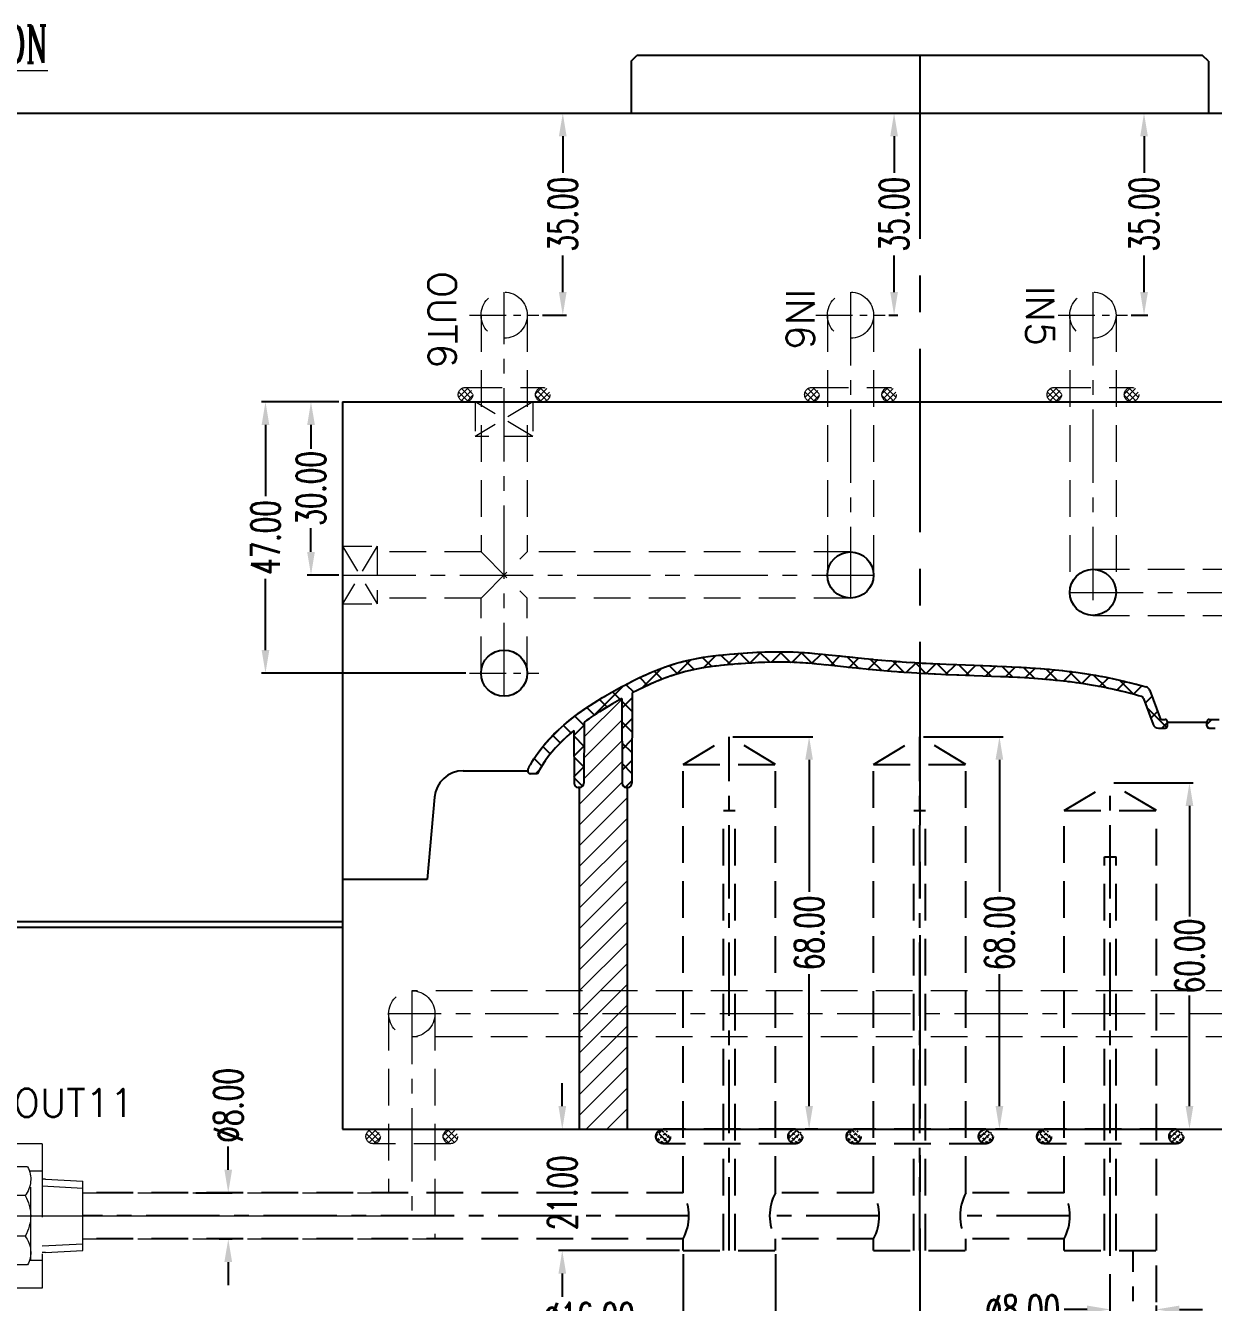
# Model space of a CAD drawing. Header units: inches. Extents: x 157915 to 159347, y -49911 to -48898.
# Drawn here: x 158091.5 to 158297.3, y -49664.1 to -49442.9 of the extents above; entities that cross this region are included whole.
import ezdxf
from ezdxf.enums import TextEntityAlignment as Align

# ---------------------------------------------------------------- set-up
doc = ezdxf.new("R2010")
doc.units = ezdxf.units.IN
doc.header["$LTSCALE"] = 2
doc.header["$MEASUREMENT"] = 0
doc.header["$PDMODE"] = 3
doc.header["$PDSIZE"] = 0.3125
for name, pattern in [('ACAD_ISO08W100', [36, 24, -3, 6, -3]), ('CENTER', [50.8, 31.75, -6.35, 6.35, -6.35]), ('DASHED2', [0.375, 0.25, -0.125]), ('HIDDEN', [9.525, 6.35, -3.175])]:
    doc.linetypes.add(name, pattern=pattern)
doc.layers.get('0').update_dxf_attribs({"linetype": 'CONTINUOUS'})
doc.layers.get('Defpoints').update_dxf_attribs({"linetype": 'CONTINUOUS'})
for name, color, linetype in [('5', 5, 'CONTINUOUS'), ('CAV-COR', 1, 'CONTINUOUS'), ('CL', 1, 'ACAD_ISO08W100'), ('COOL', 171, 'CONTINUOUS'), ('wr1', 97, 'DASHED2'), ('WT', 4, 'CONTINUOUS')]:
    doc.layers.add(name, color=color, linetype=linetype)
for name, color, linetype, lineweight in [('dim', 3, 'CONTINUOUS', 15), ('WR', 122, 'HIDDEN', 18), ('截面', 191, 'CONTINUOUS', 15)]:
    doc.layers.add(name, color=color, linetype=linetype, lineweight=lineweight)
doc.styles.add('ROMANC', font='romanc', dxfattribs={"width": 0.6, "height": 1})
doc.styles.get("Standard").update_dxf_attribs({"font": 'txt.shx', "width": 0.67})
doc.dimstyles.new('2.00', dxfattribs={"dimtxt": 5, "dimasz": 4, "dimexe": 0.666, "dimexo": 0.626, "dimgap": 1, "dimtad": 0, "dimzin": 0, "dimdsep": 46, "dimtxsty": 'Standard', "dimcen": 0.09, "dimclrd": 3, "dimclre": 3, "dimclrt": 7, "dimazin": 0, "dimtfac": 1, "dimtofl": 0, "dimtmove": 0, "dimatfit": 0, "dimfxl": 0, "dimtolj": 1, "dimtzin": 0, "dimarcsym": 0})

# ---------------------------------------------------------------- blocks, each defined once
blk = doc.blocks.new('*X36757')
at = {"color": 0}
for p, q in [((-7.86, -0.44), (-6.25, 1.17)), ((-6.25, -1.17), (-7.86, 0.44)), ((-5.66, -0.71), (-7.4, 1.03)), ((-7.4, -1.03), (-5.66, 0.71)), ((-5.45, 0.15), (-6.54, 1.24)), ((5.45, 0.15), (6.54, 1.24)), ((5.66, -0.71), (7.4, 1.03)), ((7.4, -1.03), (5.66, 0.71)), ((7.86, -0.44), (6.25, 1.17)), ((6.25, -1.17), (7.86, 0.44)), ((-6.54, -1.24), (-5.45, -0.15)), ((6.54, -1.24), (5.45, -0.15))]:
    blk.add_line(p, q, dxfattribs=at)
blk = doc.blocks.new('*D37174')
at = {"layer": 'Defpoints', "color": 0}
for p in [(158282.79, -49458.07), (158285.3, -49458.07), (158282.44, -49493.07)]:
    blk.add_point(p, dxfattribs=at)
at = {"layer": 'dim', "color": 3, "linetype": 'ByBlock', "lineweight": -2}
for p, q in [((158283.41, -49458.07), (158285.97, -49458.07)), ((158285.3, -49462.07), (158285.3, -49468.43)), ((158285.3, -49489.07), (158285.3, -49482.71)), ((158283.07, -49493.07), (158285.97, -49493.07))]:
    blk.add_line(p, q, dxfattribs=at)
at = {"layer": 'dim', "color": 3, "linetype": 'ByBlock'}
for points in [[(158285.97, -49462.07), (158284.64, -49462.07), (158285.3, -49458.07)], [(158284.64, -49489.07), (158285.97, -49489.07), (158285.3, -49493.07)]]:
    blk.add_solid(points, dxfattribs=at)
at = {"layer": 'dim', "color": 7, "linetype": 'ByBlock', "insert": (158285.3, -49475.57), "char_height": 5, "attachment_point": 5, "rotation": 90}
blk.add_mtext('\\A1;35.00', dxfattribs=at)
blk = doc.blocks.new('*D37175')
at = {"layer": 'Defpoints', "color": 0}
for p in [(158240.83, -49458.07), (158242, -49458.07), (158240.44, -49493.07)]:
    blk.add_point(p, dxfattribs=at)
at = {"layer": 'dim', "color": 3, "linetype": 'ByBlock', "lineweight": -2}
for p, q in [((158241.46, -49458.07), (158242.67, -49458.07)), ((158242, -49462.07), (158242, -49468.43)), ((158242, -49489.07), (158242, -49482.71)), ((158241.07, -49493.07), (158242.67, -49493.07))]:
    blk.add_line(p, q, dxfattribs=at)
at = {"layer": 'dim', "color": 3, "linetype": 'ByBlock'}
for points in [[(158242.67, -49462.07), (158241.34, -49462.07), (158242, -49458.07)], [(158241.34, -49489.07), (158242.67, -49489.07), (158242, -49493.07)]]:
    blk.add_solid(points, dxfattribs=at)
at = {"layer": 'dim', "color": 7, "linetype": 'ByBlock', "insert": (158242, -49475.57), "char_height": 5, "attachment_point": 5, "rotation": 90}
blk.add_mtext('\\A1;35.00', dxfattribs=at)
blk = doc.blocks.new('*D37176')
at = {"layer": 'Defpoints', "color": 0}
for p in [(158181.92, -49458.07), (158184.61, -49458.07), (158180.44, -49493.07)]:
    blk.add_point(p, dxfattribs=at)
at = {"layer": 'dim', "color": 3, "linetype": 'ByBlock', "lineweight": -2}
for p, q in [((158182.55, -49458.07), (158185.27, -49458.07)), ((158184.61, -49462.07), (158184.61, -49468.43)), ((158184.61, -49489.07), (158184.61, -49482.71)), ((158181.07, -49493.07), (158185.27, -49493.07))]:
    blk.add_line(p, q, dxfattribs=at)
at = {"layer": 'dim', "color": 3, "linetype": 'ByBlock'}
for points in [[(158185.27, -49462.07), (158183.94, -49462.07), (158184.61, -49458.07)], [(158183.94, -49489.07), (158185.27, -49489.07), (158184.61, -49493.07)]]:
    blk.add_solid(points, dxfattribs=at)
at = {"layer": 'dim', "color": 7, "linetype": 'ByBlock', "insert": (158184.61, -49475.57), "char_height": 5, "attachment_point": 5, "rotation": 90}
blk.add_mtext('\\A1;35.00', dxfattribs=at)
blk = doc.blocks.new('*D37177')
at = {"layer": 'Defpoints', "color": 0}
for p in [(158146.44, -49508.07), (158140.99, -49538.07), (158146.44, -49538.07)]:
    blk.add_point(p, dxfattribs=at)
at = {"layer": 'dim', "color": 3, "linetype": 'ByBlock', "lineweight": -2}
for p, q in [((158145.82, -49508.07), (158140.33, -49508.07)), ((158140.99, -49512.07), (158140.99, -49516.21)), ((158140.99, -49534.07), (158140.99, -49529.93)), ((158145.82, -49538.07), (158140.33, -49538.07))]:
    blk.add_line(p, q, dxfattribs=at)
at = {"layer": 'dim', "color": 3, "linetype": 'ByBlock'}
for points in [[(158141.66, -49512.07), (158140.33, -49512.07), (158140.99, -49508.07)], [(158140.33, -49534.07), (158141.66, -49534.07), (158140.99, -49538.07)]]:
    blk.add_solid(points, dxfattribs=at)
at = {"layer": 'dim', "color": 7, "linetype": 'ByBlock', "insert": (158140.99, -49523.07), "char_height": 5, "attachment_point": 5, "rotation": 90}
blk.add_mtext('\\A1;30.00', dxfattribs=at)
blk = doc.blocks.new('*D37178')
at = {"layer": 'Defpoints', "color": 0}
for p in [(158146.44, -49508.07), (158133.11, -49555.07), (158168.44, -49555.07)]:
    blk.add_point(p, dxfattribs=at)
at = {"layer": 'dim', "color": 3, "linetype": 'ByBlock', "lineweight": -2}
for p, q in [((158145.82, -49508.07), (158132.44, -49508.07)), ((158133.11, -49512.07), (158133.11, -49524.43)), ((158133.11, -49551.07), (158133.11, -49538.71)), ((158167.82, -49555.07), (158132.44, -49555.07))]:
    blk.add_line(p, q, dxfattribs=at)
at = {"layer": 'dim', "color": 3, "linetype": 'ByBlock'}
for points in [[(158133.77, -49512.07), (158132.44, -49512.07), (158133.11, -49508.07)], [(158132.44, -49551.07), (158133.77, -49551.07), (158133.11, -49555.07)]]:
    blk.add_solid(points, dxfattribs=at)
at = {"layer": 'dim', "color": 7, "linetype": 'ByBlock', "insert": (158133.11, -49531.57), "char_height": 5, "attachment_point": 5, "rotation": 90}
blk.add_mtext('\\A1;47.00', dxfattribs=at)
blk = doc.blocks.new('*X37269')
at = {"color": 0}
for p, q in [((-12.7, 0.03), (-11.48, 1.25)), ((-12.44, -0.77), (-10.68, 0.99)), ((-10.68, -0.99), (-12.44, 0.77)), ((-10.25, -0.36), (-11.81, 1.2)), ((-11.81, -1.2), (-10.25, 0.36)), ((10.25, -0.36), (11.81, 1.2)), ((11.81, -1.2), (10.25, 0.36)), ((12.44, -0.77), (10.68, 0.99)), ((10.68, -0.99), (12.44, 0.77)), ((12.7, 0.03), (11.48, 1.25)), ((-11.48, -1.25), (-12.7, -0.03)), ((11.48, -1.25), (12.7, -0.03))]:
    blk.add_line(p, q, dxfattribs=at)
blk = doc.blocks.new('*D37271')
at = {"layer": 'Defpoints', "color": 0}
for p in [(158287.44, -49665.28), (158279.44, -49668.03), (158287.44, -49669.07)]:
    blk.add_point(p, dxfattribs=at)
at = {"layer": 'dim', "color": 3, "linetype": 'ByBlock', "lineweight": -2}
for p, q in [((158279.44, -49667.41), (158279.44, -49664.61)), ((158287.44, -49668.44), (158287.44, -49664.61)), ((158275.44, -49665.28), (158271.44, -49665.28)), ((158291.44, -49665.28), (158295.44, -49665.28))]:
    blk.add_line(p, q, dxfattribs=at)
at = {"layer": 'dim', "color": 3, "linetype": 'ByBlock'}
for points in [[(158275.44, -49665.94), (158275.44, -49664.61), (158279.44, -49665.28)], [(158291.44, -49664.61), (158291.44, -49665.94), (158287.44, -49665.28)]]:
    blk.add_solid(points, dxfattribs=at)
at = {"layer": 'dim', "color": 7, "linetype": 'ByBlock', "insert": (158264.3, -49665.28), "char_height": 5, "attachment_point": 5}
blk.add_mtext('%%c8.00', dxfattribs=at)
blk = doc.blocks.new('*D37273')
at = {"layer": 'Defpoints', "color": 0}
for p in [(158279.44, -49574.07), (158293.17, -49574.07), (158293.17, -49634.07)]:
    blk.add_point(p, dxfattribs=at)
at = {"layer": 'dim', "color": 3, "linetype": 'ByBlock', "lineweight": -2}
for p, q in [((158280.07, -49574.07), (158293.84, -49574.07)), ((158293.17, -49578.07), (158293.17, -49597.21)), ((158293.17, -49630.07), (158293.17, -49610.93)), ((158293.8, -49634.07), (158293.84, -49634.07))]:
    blk.add_line(p, q, dxfattribs=at)
at = {"layer": 'dim', "color": 3, "linetype": 'ByBlock'}
for points in [[(158293.84, -49578.07), (158292.5, -49578.07), (158293.17, -49574.07)], [(158292.5, -49630.07), (158293.84, -49630.07), (158293.17, -49634.07)]]:
    blk.add_solid(points, dxfattribs=at)
at = {"layer": 'dim', "color": 7, "linetype": 'ByBlock', "insert": (158293.17, -49604.07), "char_height": 5, "attachment_point": 5, "rotation": 90}
blk.add_mtext('\\A1;60.00', dxfattribs=at)
blk = doc.blocks.new('*D37274')
at = {"layer": 'Defpoints', "color": 0}
for p in [(158246.44, -49566.07), (158260.25, -49566.07), (158262.25, -49634.07)]:
    blk.add_point(p, dxfattribs=at)
at = {"layer": 'dim', "color": 3, "linetype": 'ByBlock', "lineweight": -2}
for p, q in [((158247.07, -49566.07), (158260.91, -49566.07)), ((158260.25, -49570.07), (158260.25, -49592.93)), ((158260.25, -49630.07), (158260.25, -49607.21)), ((158261.62, -49634.07), (158259.58, -49634.07))]:
    blk.add_line(p, q, dxfattribs=at)
at = {"layer": 'dim', "color": 3, "linetype": 'ByBlock'}
for points in [[(158260.91, -49570.07), (158259.58, -49570.07), (158260.25, -49566.07)], [(158259.58, -49630.07), (158260.91, -49630.07), (158260.25, -49634.07)]]:
    blk.add_solid(points, dxfattribs=at)
at = {"layer": 'dim', "color": 7, "linetype": 'ByBlock', "insert": (158260.25, -49600.07), "char_height": 5, "attachment_point": 5, "rotation": 90}
blk.add_mtext('\\A1;68.00', dxfattribs=at)
blk = doc.blocks.new('*D37275')
at = {"layer": 'Defpoints', "color": 0}
for p in [(158213.44, -49566.07), (158227.28, -49566.07), (158229.43, -49634.07)]:
    blk.add_point(p, dxfattribs=at)
at = {"layer": 'dim', "color": 3, "linetype": 'ByBlock', "lineweight": -2}
for p, q in [((158214.07, -49566.07), (158227.94, -49566.07)), ((158227.28, -49570.07), (158227.28, -49592.93)), ((158227.28, -49630.07), (158227.28, -49607.21)), ((158228.81, -49634.07), (158226.61, -49634.07))]:
    blk.add_line(p, q, dxfattribs=at)
at = {"layer": 'dim', "color": 3, "linetype": 'ByBlock'}
for points in [[(158227.94, -49570.07), (158226.61, -49570.07), (158227.28, -49566.07)], [(158226.61, -49630.07), (158227.94, -49630.07), (158227.28, -49634.07)]]:
    blk.add_solid(points, dxfattribs=at)
at = {"layer": 'dim', "color": 7, "linetype": 'ByBlock', "insert": (158227.28, -49600.07), "char_height": 5, "attachment_point": 5, "rotation": 90}
blk.add_mtext('\\A1;68.00', dxfattribs=at)
blk = doc.blocks.new('*D37276')
at = {"layer": 'Defpoints', "color": 0}
for p in [(158205.44, -49655.07), (158221.44, -49655.07), (158205.44, -49666.62)]:
    blk.add_point(p, dxfattribs=at)
at = {"layer": 'dim', "color": 3, "linetype": 'ByBlock', "lineweight": -2}
for p, q in [((158205.44, -49655.7), (158205.44, -49667.28)), ((158221.44, -49655.7), (158221.44, -49667.28)), ((158201.44, -49666.62), (158197.44, -49666.62)), ((158225.44, -49666.62), (158229.44, -49666.62))]:
    blk.add_line(p, q, dxfattribs=at)
at = {"layer": 'dim', "color": 3, "linetype": 'ByBlock'}
for points in [[(158201.44, -49667.28), (158201.44, -49665.95), (158205.44, -49666.62)], [(158225.44, -49665.95), (158225.44, -49667.28), (158221.44, -49666.62)]]:
    blk.add_solid(points, dxfattribs=at)
at = {"layer": 'dim', "color": 7, "linetype": 'ByBlock', "insert": (158189.19, -49666.62), "char_height": 5, "attachment_point": 5}
blk.add_mtext('%%c16.00', dxfattribs=at)
blk = doc.blocks.new('*D37277')
at = {"layer": 'Defpoints', "color": 0}
for p in [(158183.08, -49634.07), (158184.52, -49634.07), (158205.44, -49655.07)]:
    blk.add_point(p, dxfattribs=at)
at = {"layer": 'dim', "color": 3, "linetype": 'ByBlock', "lineweight": -2}
for p, q in [((158184.52, -49630.07), (158184.52, -49626.07)), ((158183.7, -49634.07), (158185.19, -49634.07)), ((158204.82, -49655.07), (158183.86, -49655.07)), ((158184.52, -49659.07), (158184.52, -49663.07))]:
    blk.add_line(p, q, dxfattribs=at)
at = {"layer": 'dim', "color": 3, "linetype": 'ByBlock'}
for points in [[(158183.86, -49630.07), (158185.19, -49630.07), (158184.52, -49634.07)], [(158185.19, -49659.07), (158183.86, -49659.07), (158184.52, -49655.07)]]:
    blk.add_solid(points, dxfattribs=at)
at = {"layer": 'dim', "color": 7, "linetype": 'ByBlock', "insert": (158184.52, -49645.07), "char_height": 5, "attachment_point": 5, "rotation": 90}
blk.add_mtext('\\A1;21.00', dxfattribs=at)
blk = doc.blocks.new('*D37278')
at = {"layer": 'Defpoints', "color": 0}
for p in [(158120.44, -49645.07), (158126.66, -49645.07), (158124.44, -49653.07)]:
    blk.add_point(p, dxfattribs=at)
at = {"layer": 'dim', "color": 3, "linetype": 'ByBlock', "lineweight": -2}
for p, q in [((158126.66, -49641.07), (158126.66, -49637.07)), ((158121.07, -49645.07), (158127.33, -49645.07)), ((158125.07, -49653.07), (158127.33, -49653.07)), ((158126.66, -49657.07), (158126.66, -49661.07))]:
    blk.add_line(p, q, dxfattribs=at)
at = {"layer": 'dim', "color": 3, "linetype": 'ByBlock'}
for points in [[(158125.99, -49641.07), (158127.33, -49641.07), (158126.66, -49645.07)], [(158127.33, -49657.07), (158125.99, -49657.07), (158126.66, -49653.07)]]:
    blk.add_solid(points, dxfattribs=at)
at = {"layer": 'dim', "color": 7, "linetype": 'ByBlock', "insert": (158126.66, -49629.93), "char_height": 5, "attachment_point": 5, "rotation": 90}
blk.add_mtext('%%c8.00', dxfattribs=at)
blk = doc.blocks.new('20150129.111502')
at = {"layer": '5', "color": 122, "linetype": 'HIDDEN', "lineweight": 0}
for p, q in [((0, 14.5), (0, -14.5)), ((2, 12.5), (0, 14.5)), ((2, 12.5), (2, -12.5)), ((23, 12.5), (2, 12.5)), ((23, -12.5), (23, 12.5)), ((2, -9.5), (2, 9.5)), ((4.01, 9.5), (2, 9.5)), ((4.01, 6.4), (4.01, 9.5)), ((5.51, 6.4), (5.51, 7)), ((6.51, 7), (5.51, 7)), ((5.51, 6.4), (5.51, 7)), ((6.51, -7), (6.51, 7)), ((7.51, -8), (7.51, 8)), ((9.33, 8), (7.51, 8)), ((9, 8), (9, -8)), ((20.43, 8.5), (9.57, 8.5)), ((23, 7.75), (20.77, 7.75)), ((21, 7.75), (21, -7.75)), ((4.01, -6.4), (4.01, 6.4)), ((5.51, 6.4), (4.01, 6.4)), ((5.51, -6.4), (5.51, 6.4)), ((23.56, 6.35), (23, 6.35)), ((23, 5.19), (30, 4.82)), ((23.56, 6.35), (30, 6.01)), ((30, 6.01), (30, -6.01)), ((20.01, 3.5), (9.99, 3.5)), ((20.01, -3.5), (9.99, -3.5)), ((5.51, -6.4), (4.01, -6.4)), ((4.01, -6.4), (4.01, -9.5)), ((5.51, -6.4), (5.51, -7)), ((5.51, -6.4), (5.51, -7)), ((23, -5.19), (30, -4.82)), ((23.56, -6.35), (23, -6.35)), ((23.56, -6.35), (30, -6.01)), ((6.51, -7), (5.51, -7)), ((9.33, -8), (7.51, -8)), ((20.43, -8.5), (9.57, -8.5)), ((23, -7.75), (20.77, -7.75)), ((4.01, -9.5), (2, -9.5)), ((2, -12.5), (0, -14.5)), ((23, -12.5), (2, -12.5))]:
    blk.add_line(p, q, dxfattribs=at)
at = {"layer": '5', "color": 122, "linetype": 'CENTER', "lineweight": 0, "ltscale": 0.5}
blk.add_line((0, 0), (30, 0), dxfattribs=at)
at = {"layer": '5', "color": 122, "linetype": 'HIDDEN', "lineweight": 0}
for centre, radius, start, end in [((7.51, 7), 1, 90, 180), ((13.47, 6.32), 4.47, 150.752, 219.0183), ((16.53, 6.32), 4.47, 320.9817, 29.248), ((15.66, 0), 6.66, 148.3016, 211.6984), ((14.34, 0), 6.66, 328.3016, 31.6984), ((13.47, -6.32), 4.47, 140.9817, 209.248), ((16.53, -6.32), 4.47, 330.752, 39.0183), ((7.51, -7), 1, 180, 270)]:
    blk.add_arc(centre, radius, start, end, dxfattribs=at)

msp = doc.modelspace()

# ---------------------------------------------------------------- linework, layer by layer
at = {"linetype": 'Continuous'}
for p, q in [((158196.445, -49449.071), (158197.445, -49448.071)), ((158295.445, -49448.071), (158197.445, -49448.071)), ((158296.445, -49449.071), (158295.445, -49448.071)), ((158196.445, -49449.071), (158196.445, -49458.071)), ((158296.445, -49449.071), (158296.445, -49458.071)), ((158074.445, -49458.071), (158418.445, -49458.071)), ((158074.445, -49598.071), (158146.445, -49598.071)), ((158074.445, -49599.071), (158146.445, -49599.071))]:
    msp.add_line(p, q, dxfattribs=at)
at = {"layer": 'CAV-COR'}
for p, q in [((158146.445, -49508.071), (158346.445, -49508.071)), ((158146.445, -49508.071), (158146.445, -49634.071)), ((158208.829, -49552.341), (158210.425, -49553.937)), ((158209.008, -49554.145), (158211.13, -49552.023)), ((158212.005, -49551.925), (158213.66, -49553.58)), ((158212.534, -49551.869), (158213.506, -49551.78)), ((158213.112, -49553.633), (158215.094, -49551.65)), ((158213.501, -49551.779), (158214.487, -49551.697)), ((158214.302, -49551.712), (158215.495, -49551.62)), ((158215.307, -49551.634), (158217.006, -49553.334)), ((158215.896, -49551.592), (158216.677, -49551.541)), ((158217.003, -49553.334), (158218.912, -49551.425)), ((158217.449, -49551.495), (158218.578, -49551.439)), ((158218.205, -49551.456), (158218.946, -49551.423)), ((158218.578, -49551.439), (158219.67, -49551.395)), ((158218.698, -49551.434), (158220.449, -49553.184)), ((158219.606, -49551.397), (158220.621, -49551.369)), ((158220.373, -49551.375), (158221.052, -49551.361)), ((158220.621, -49551.369), (158221.709, -49551.354)), ((158220.752, -49553.177), (158222.573, -49551.356)), ((158222.212, -49551.355), (158224.053, -49553.196)), ((158222.348, -49551.353), (158222.967, -49551.359)), ((158224.16, -49551.387), (158224.742, -49551.41)), ((158224.314, -49553.207), (158226.039, -49551.482)), ((158225.889, -49551.471), (158226.464, -49551.508)), ((158225.924, -49551.475), (158227.885, -49553.436)), ((158227.039, -49551.55), (158227.623, -49551.597)), ((158227.694, -49553.419), (158229.359, -49551.754)), ((158228.217, -49551.647), (158229.432, -49551.761)), ((158229.166, -49551.735), (158230.094, -49551.826)), ((158229.842, -49551.801), (158231.873, -49553.832)), ((158230.055, -49551.823), (158234.837, -49552.326)), ((158230.969, -49553.736), (158232.614, -49552.091)), ((158231.988, -49552.025), (158232.653, -49552.096)), ((158232.912, -49552.123), (158233.869, -49552.225)), ((158233.857, -49552.224), (158235.885, -49554.252)), ((158234.721, -49552.314), (158236.876, -49552.533)), ((158198.31, -49557.658), (158201.75, -49554.219)), ((158203.057, -49553.753), (158204.496, -49555.192)), ((158204.308, -49555.253), (158206.847, -49552.714)), ((158205.842, -49552.946), (158207.355, -49554.459)), ((158212.627, -49553.679), (158211.906, -49553.754)), ((158214.087, -49553.545), (158213.354, -49553.609)), ((158215.538, -49553.431), (158214.816, -49553.485)), ((158216.256, -49553.381), (158214.969, -49553.472)), ((158217.645, -49553.296), (158216.959, -49553.336)), ((158218.968, -49553.232), (158218.316, -49553.262)), ((158220.204, -49553.189), (158219.596, -49553.208)), ((158223.027, -49553.169), (158222.485, -49553.163)), ((158224.09, -49553.195), (158223.56, -49553.18)), ((158225.141, -49553.241), (158224.617, -49553.215)), ((158226.196, -49553.303), (158225.667, -49553.27)), ((158227.268, -49553.383), (158226.728, -49553.341)), ((158228.373, -49553.478), (158227.043, -49553.364)), ((158229.152, -49553.551), (158228.089, -49553.453)), ((158230.232, -49553.658), (158228.943, -49553.531)), ((158234.773, -49554.138), (158230.13, -49553.649)), ((158236.163, -49554.28), (158234.075, -49554.066)), ((158234.217, -49554.08), (158235.866, -49552.431)), ((158238.394, -49554.495), (158235.962, -49554.26)), ((158236.807, -49552.526), (158238.338, -49552.673)), ((158237.481, -49554.408), (158239.143, -49552.746)), ((158239.629, -49554.606), (158237.55, -49554.416)), ((158237.811, -49552.623), (158239.861, -49552.811)), ((158237.853, -49552.627), (158239.85, -49554.625)), ((158240.871, -49554.713), (158238.917, -49554.543)), ((158239.803, -49552.806), (158241.251, -49552.929)), ((158240.777, -49554.705), (158242.457, -49553.025)), ((158240.91, -49552.9), (158243.055, -49553.071)), ((158241.79, -49552.972), (158243.752, -49554.935)), ((158242.672, -49553.042), (158244.153, -49553.151)), ((158244.07, -49553.145), (158245.269, -49553.226)), ((158244.113, -49554.96), (158245.814, -49553.26)), ((158244.767, -49553.193), (158246.402, -49553.296)), ((158245.66, -49553.25), (158247.584, -49555.174)), ((158246.165, -49553.283), (158247.553, -49553.362)), ((158246.873, -49553.324), (158248.721, -49553.421)), ((158247.496, -49555.17), (158249.222, -49553.444)), ((158248.313, -49553.401), (158249.906, -49553.475)), ((158249.456, -49553.455), (158251.348, -49555.346)), ((158249.802, -49553.471), (158252.32, -49553.574)), ((158250.929, -49555.329), (158252.671, -49553.587)), ((158251.348, -49553.536), (158258.855, -49553.808)), ((158253.2, -49553.606), (158255.076, -49555.482)), ((158254.392, -49555.458), (158256.14, -49553.71)), ((158256.923, -49553.737), (158258.802, -49555.616)), ((158257.86, -49555.582), (158259.604, -49553.838)), ((158258.574, -49553.798), (158261.123, -49553.901)), ((158260.578, -49553.878), (158262.396, -49553.961)), ((158260.659, -49553.882), (158262.56, -49555.782)), ((158261.312, -49555.722), (158263.04, -49553.995)), ((158262.297, -49553.956), (158263.999, -49554.046)), ((158263.667, -49554.028), (158264.936, -49554.101)), ((158264.442, -49554.072), (158266.382, -49556.012)), ((158264.725, -49555.901), (158266.426, -49554.201)), ((158265.674, -49554.148), (158266.497, -49554.205)), ((158268.074, -49556.144), (158269.742, -49554.477)), ((158268.113, -49554.33), (158268.904, -49554.398)), ((158268.31, -49554.348), (158270.314, -49556.352)), ((158269.684, -49554.47), (158270.457, -49554.547)), ((158269.913, -49554.493), (158271.221, -49554.628)), ((158195.561, -49557.018), (158196.543, -49556.514)), ((158196.383, -49556.595), (158197.208, -49556.184)), ((158197.948, -49555.829), (158199.311, -49557.191)), ((158200.441, -49554.729), (158201.834, -49556.122)), ((158201.735, -49556.158), (158201.177, -49556.381)), ((158202.812, -49555.753), (158202.28, -49555.949)), ((158203.843, -49555.398), (158203.33, -49555.571)), ((158204.846, -49555.085), (158204.348, -49555.237)), ((158242.123, -49554.814), (158240.253, -49554.66)), ((158243.391, -49554.91), (158241.561, -49554.769)), ((158244.67, -49554.999), (158242.842, -49554.869)), ((158245.964, -49555.082), (158244.096, -49554.96)), ((158247.286, -49555.159), (158245.915, -49555.08)), ((158248.641, -49555.228), (158247.108, -49555.149)), ((158250.024, -49555.291), (158248.316, -49555.213)), ((158251.438, -49555.35), (158248.946, -49555.243)), ((158253.206, -49555.417), (158250.965, -49555.331)), ((158258.897, -49555.62), (158252.888, -49555.406)), ((158261.341, -49555.722), (158258.865, -49555.619)), ((158262.162, -49555.761), (158260.408, -49555.681)), ((158263.792, -49555.846), (158261.905, -49555.749)), ((158264.835, -49555.907), (158263.389, -49555.824)), ((158266.242, -49556.001), (158264.597, -49555.893)), ((158266.185, -49555.996), (158265.395, -49555.943)), ((158267.734, -49556.114), (158266.965, -49556.053)), ((158269.24, -49556.245), (158268.494, -49556.178)), ((158270.692, -49556.391), (158269.972, -49556.316)), ((158271.402, -49556.469), (158270.172, -49556.337)), ((158271.347, -49556.464), (158272.972, -49554.839)), ((158271.976, -49554.714), (158272.728, -49554.806)), ((158272.792, -49556.637), (158272.101, -49556.551)), ((158272.309, -49554.754), (158274.417, -49556.863)), ((158274.218, -49555.005), (158274.956, -49555.113)), ((158274.524, -49556.878), (158276.106, -49555.297)), ((158276.419, -49555.347), (158277.136, -49555.471)), ((158276.511, -49555.364), (158278.771, -49557.625)), ((158277.599, -49557.396), (158279.14, -49555.854)), ((158278.534, -49555.733), (158279.207, -49555.867)), ((158280.486, -49556.139), (158281.092, -49556.275)), ((158280.574, -49558.013), (158282.079, -49556.508)), ((158280.99, -49556.252), (158283.467, -49558.728)), ((158281.669, -49556.409), (158282.223, -49556.543)), ((158282.758, -49556.675), (158283.273, -49556.807)), ((158189.97, -49562.406), (158195.129, -49557.248)), ((158191.518, -49559.283), (158192.402, -49558.761)), ((158192.316, -49558.813), (158193.119, -49558.351)), ((158192.9, -49558.476), (158193.439, -49558.17)), ((158193.119, -49558.351), (158194.015, -49557.849)), ((158193.226, -49558.291), (158194.555, -49559.619)), ((158193.927, -49557.898), (158194.741, -49557.454)), ((158194.615, -49557.522), (158195.561, -49557.018)), ((158195.239, -49557.188), (158195.886, -49556.849)), ((158195.551, -49557.023), (158196.894, -49558.366)), ((158196.657, -49558.487), (158196.589, -49574.15)), ((158274.839, -49556.925), (158274.16, -49556.824)), ((158276.505, -49557.196), (158275.519, -49557.032)), ((158276.889, -49557.265), (158276.204, -49557.145)), ((158277.572, -49557.39), (158276.505, -49557.196)), ((158278.254, -49557.521), (158277.392, -49557.356)), ((158279.067, -49557.684), (158278.245, -49557.519)), ((158279.856, -49557.853), (158278.933, -49557.657)), ((158280.622, -49558.023), (158279.601, -49557.797)), ((158281.363, -49558.196), (158280.258, -49557.941)), ((158281.528, -49558.236), (158280.903, -49558.088)), ((158282.127, -49558.382), (158281.363, -49558.196)), ((158282.792, -49558.551), (158282.082, -49558.371)), ((158283.498, -49558.736), (158282.706, -49558.529)), ((158283.822, -49558.824), (158283.27, -49558.676)), ((158283.454, -49558.725), (158284.926, -49557.253)), ((158284.36, -49558.973), (158283.498, -49558.736)), ((158283.77, -49556.937), (158284.783, -49557.212)), ((158284.883, -49559.122), (158284.195, -49558.927)), ((158284.783, -49557.212), (158285.668, -49557.466)), ((158285.897, -49557.566), (158286.251, -49557.921)), ((158286.331, -49558.087), (158288.032, -49562.761)), ((158188.779, -49561.028), (158190.082, -49562.331)), ((158190.032, -49560.2), (158191.518, -49559.283)), ((158190.967, -49559.623), (158192.28, -49560.937)), ((158191.956, -49561.132), (158191.473, -49561.431)), ((158191.518, -49559.283), (158191.941, -49559.03)), ((158192.448, -49560.835), (158191.704, -49561.287)), ((158193.228, -49560.374), (158192.448, -49560.835)), ((158194.024, -49559.917), (158193.214, -49560.383)), ((158194.832, -49559.465), (158194.009, -49559.926)), ((158194.832, -49559.465), (158194.896, -49574.15)), ((158194.834, -49559.898), (158196.643, -49561.707)), ((158194.84, -49561.129), (158196.654, -49559.315)), ((158285.216, -49559.433), (158286.856, -49563.938)), ((158285.516, -49560.255), (158286.692, -49559.079)), ((158285.815, -49561.076), (158289.229, -49564.49)), ((158186.694, -49562.535), (158188.291, -49564.132)), ((158188.935, -49563.12), (158188.294, -49563.586)), ((158189.163, -49562.958), (158188.725, -49563.271)), ((158189.61, -49562.648), (158188.935, -49563.12)), ((158190.279, -49562.198), (158189.597, -49562.658)), ((158190.527, -49562.035), (158190.064, -49562.341)), ((158190.996, -49561.732), (158190.279, -49562.198)), ((158191.704, -49561.287), (158190.981, -49561.741)), ((158194.855, -49564.705), (158196.638, -49562.923)), ((158286.474, -49562.889), (158287.65, -49561.713)), ((158288.504, -49563.092), (158288.956, -49563.092)), ((158296.192, -49563.947), (158297.047, -49563.092)), ((158296.594, -49563.092), (158298.302, -49563.092)), ((158182.288, -49566.496), (158183.954, -49564.83)), ((158184.715, -49564.147), (158185.997, -49565.429)), ((158186.515, -49564.983), (158186.555, -49574.15)), ((158186.519, -49565.858), (158188.291, -49564.085)), ((158188.294, -49563.586), (158188.247, -49574.15)), ((158194.85, -49563.506), (158196.628, -49565.284)), ((158287.801, -49564.599), (158288.956, -49564.599)), ((158288.356, -49564.599), (158289.358, -49563.597)), ((158289.358, -49564.197), (158289.358, -49563.494)), ((158289.358, -49563.57), (158296.192, -49563.57)), ((158296.192, -49564.197), (158296.192, -49563.494)), ((158296.203, -49564.28), (158296.512, -49564.589)), ((158296.594, -49564.599), (158297.608, -49564.599)), ((158181.163, -49567.78), (158182.45, -49569.067)), ((158182.862, -49565.887), (158184.141, -49567.166)), ((158186.519, -49565.952), (158188.276, -49567.708)), ((158186.534, -49569.434), (158188.276, -49567.693)), ((158194.866, -49567.114), (158196.612, -49568.86)), ((158194.871, -49568.282), (158196.622, -49566.53)), ((158179.648, -49569.857), (158180.962, -49571.171)), ((158186.535, -49569.56), (158188.26, -49571.285)), ((158167.372, -49571.98), (158178.527, -49571.98)), ((158178.576, -49571.769), (158178.623, -49571.673)), ((158178.812, -49571.296), (158178.861, -49571.203)), ((158178.861, -49571.203), (158178.909, -49571.111)), ((158178.909, -49571.111), (158178.959, -49571.02)), ((158178.959, -49571.02), (158179.008, -49570.929)), ((158179.888, -49572.489), (158180.619, -49571.758)), ((158180.512, -49571.951), (158180.472, -49572.026)), ((158180.552, -49571.876), (158180.512, -49571.951)), ((158180.593, -49571.801), (158180.552, -49571.876)), ((158181.607, -49570.179), (158181.236, -49570.727)), ((158186.55, -49573.011), (158188.26, -49571.301)), ((158194.881, -49570.722), (158196.596, -49572.437)), ((158194.886, -49571.858), (158196.606, -49570.138)), ((158180.237, -49572.489), (158179.029, -49572.489)), ((158186.551, -49573.167), (158188.034, -49574.651)), ((158194.933, -49574.365), (158195.381, -49574.814)), ((158195.495, -49574.842), (158196.591, -49573.746)), ((158162.391, -49576.544), (158161.141, -49590.83)), ((158187.544, -49574.85), (158187.258, -49574.85)), ((158187.544, -49574.852), (158187.544, -49574.85)), ((158195.885, -49574.85), (158195.6, -49574.85)), ((158161.141, -49590.83), (158146.445, -49590.83)), ((158146.445, -49634.071), (158346.445, -49634.071))]:
    msp.add_line(p, q, dxfattribs=at)
at = {"layer": 'CAV-COR', "color": 155}
for p, q in [((158187.445, -49574.85), (158187.445, -49634.071)), ((158195.745, -49574.85), (158195.745, -49634.071))]:
    msp.add_line(p, q, dxfattribs=at)
at = {"layer": 'CAV-COR'}
for points in [[(158200.535, -49554.69), (158201.377, -49554.357), (158202.217, -49554.045), (158203.059, -49553.752), (158203.898, -49553.482), (158204.734, -49553.236), (158205.569, -49553.012), (158206.406, -49552.809), (158207.242, -49552.628), (158208.08, -49552.468), (158208.932, -49552.323), (158209.801, -49552.192)], [(158207.842, -49552.512), (158208.44, -49552.404), (158209.07, -49552.301)], [(158209.74, -49552.201), (158210.684, -49552.075), (158211.593, -49551.968), (158212.534, -49551.869)], [(158210.442, -49552.106), (158211.17, -49552.016), (158211.929, -49551.932), (158212.715, -49551.853)], [(158215.103, -49551.649), (158216.522, -49551.55), (158217.55, -49551.49)], [(158221.618, -49551.355), (158222.602, -49551.356), (158223.572, -49551.37)], [(158223.568, -49551.37), (158224.525, -49551.402), (158225.465, -49551.447)], [(158225.315, -49551.438), (158226.398, -49551.504), (158227.324, -49551.572), (158228.244, -49551.65)], [(158211.288, -49553.827), (158210.082, -49553.98), (158208.913, -49554.159), (158207.793, -49554.365), (158206.71, -49554.597), (158205.647, -49554.86), (158204.604, -49555.158), (158203.581, -49555.486), (158202.566, -49555.843), (158201.55, -49556.231), (158200.541, -49556.648), (158199.546, -49557.082)], [(158201.156, -49554.442), (158201.76, -49554.212), (158202.347, -49553.998)], [(158202.915, -49553.8), (158203.468, -49553.618), (158204.013, -49553.447)], [(158204.551, -49553.287), (158205.082, -49553.139), (158205.617, -49552.999)], [(158209.184, -49554.115), (158208.566, -49554.219), (158207.982, -49554.326), (158207.426, -49554.438), (158206.886, -49554.555), (158206.362, -49554.678), (158205.853, -49554.806), (158205.349, -49554.942)], [(158206.157, -49552.867), (158206.7, -49552.743), (158207.262, -49552.625)], [(158211.191, -49553.835), (158210.497, -49553.922), (158209.83, -49554.016)], [(158214.969, -49553.472), (158213.732, -49553.573), (158212.504, -49553.691), (158211.191, -49553.835)], [(158219.635, -49553.206), (158218.509, -49553.251), (158217.358, -49553.311), (158216.182, -49553.386)], [(158221.933, -49553.162), (158221.372, -49553.166), (158220.796, -49553.175), (158219.635, -49553.206)], [(158227.043, -49553.364), (158225.999, -49553.291), (158224.957, -49553.233), (158223.917, -49553.191), (158222.867, -49553.167), (158221.805, -49553.163), (158220.732, -49553.177)], [(158264.841, -49554.095), (158266.196, -49554.184), (158267.446, -49554.276)], [(158267.31, -49554.265), (158268.687, -49554.379), (158269.913, -49554.493)], [(158197.21, -49556.184), (158198.037, -49555.786), (158198.868, -49555.404), (158199.702, -49555.038), (158200.539, -49554.688)], [(158197.887, -49555.858), (158198.559, -49555.544), (158199.227, -49555.245), (158199.89, -49554.958)], [(158200.6, -49556.621), (158200.003, -49556.879), (158199.386, -49557.155)], [(158270.172, -49556.337), (158268.923, -49556.216), (158267.611, -49556.105), (158266.185, -49555.996)], [(158271.124, -49554.618), (158272.318, -49554.756), (158273.492, -49554.905)], [(158273.577, -49556.742), (158272.5, -49556.6), (158271.364, -49556.465)], [(158273.475, -49554.903), (158274.643, -49555.067), (158275.773, -49555.241)], [(158275.574, -49557.041), (158274.598, -49556.889), (158273.478, -49556.728)], [(158275.69, -49555.227), (158276.877, -49555.426), (158277.957, -49555.621)], [(158277.841, -49555.6), (158279.012, -49555.828), (158280.039, -49556.041)], [(158279.857, -49556.002), (158281.034, -49556.262), (158282.002, -49556.489), (158282.949, -49556.724), (158283.877, -49556.965)], [(158199.546, -49557.082), (158198.569, -49557.532), (158197.606, -49558.001), (158196.657, -49558.487)], [(158198.744, -49557.453), (158198.074, -49557.775), (158197.379, -49558.12)], [(158284.258, -49557.068), (158284.738, -49557.2), (158285.208, -49557.333)], [(158179.008, -49570.929), (158179.6, -49569.928), (158180.274, -49568.93), (158181.032, -49567.935), (158181.875, -49566.94), (158182.8, -49565.947), (158183.806, -49564.963), (158184.891, -49563.989), (158186.056, -49563.023), (158187.302, -49562.069), (158188.627, -49561.128), (158190.032, -49560.2)], [(158184.788, -49564.077), (158185.736, -49563.282), (158186.748, -49562.484), (158187.832, -49561.684), (158188.99, -49560.885), (158190.218, -49560.085)], [(158179.008, -49570.929), (158179.422, -49570.209), (158179.891, -49569.478), (158180.417, -49568.735), (158180.997, -49567.98), (158181.633, -49567.213), (158182.33, -49566.439), (158183.087, -49565.658), (158183.905, -49564.869)], [(158186.515, -49564.983), (158185.653, -49565.726), (158184.841, -49566.474), (158184.08, -49567.226), (158183.369, -49567.982), (158182.708, -49568.743), (158182.1, -49569.506), (158181.545, -49570.269), (158181.042, -49571.035), (158180.593, -49571.801)], [(158185.822, -49565.578), (158185.167, -49566.169), (158184.549, -49566.757), (158183.969, -49567.34)], [(158183.426, -49567.92), (158182.919, -49568.493), (158182.447, -49569.061), (158182.011, -49569.624)], [(158178.623, -49571.673), (158178.67, -49571.578), (158178.717, -49571.483)], [(158178.717, -49571.483), (158178.764, -49571.389), (158178.812, -49571.296)], [(158180.353, -49572.255), (158180.314, -49572.332), (158180.276, -49572.41), (158180.237, -49572.489)], [(158180.472, -49572.026), (158180.432, -49572.102), (158180.393, -49572.178), (158180.353, -49572.255)], [(158181.236, -49570.727), (158180.898, -49571.268), (158180.593, -49571.801)]]:
    msp.add_lwpolyline(points, dxfattribs=at)
for centre in [(158234.445, -49538.071), (158276.445, -49541.071), (158174.445, -49555.071)]:
    msp.add_circle(centre, 4, dxfattribs=at)
for centre, radius, start, end in [((158285.386, -49558.431), 1.005, 20, 73.73076), ((158284.744, -49559.605), 0.502, 20, 73.94051), ((158288.504, -49562.589), 0.502, 200, 270), ((158288.956, -49563.494), 0.402, 0, 90), ((158296.594, -49563.494), 0.402, 90, 180), ((158287.801, -49563.594), 1.005, 200, 270), ((158288.956, -49564.197), 0.402, 270, 0), ((158296.594, -49564.197), 0.402, 180, 270), ((158167.372, -49576.98), 5, 89.99848, 175), ((158179.029, -49571.986), 0.502, 154.3611, 270), ((158187.258, -49574.147), 0.703, 180.25, 270), ((158187.544, -49574.147), 0.703, 270, 359.75), ((158195.6, -49574.147), 0.703, 180.25, 270), ((158195.885, -49574.147), 0.703, 270, 359.75)]:
    msp.add_arc(centre, radius, start, end, dxfattribs=at)
at = {"layer": 'CL', "color": 7, "linetype": 'CENTER', "ltscale": 0.5}
msp.add_line((158246.445, -49448.071), (158246.445, -49879.071), dxfattribs=at)
at = {"layer": 'WR', "linetype": 'CENTER', "ltscale": 0.2}
for p, q in [((158174.445, -49559.071), (158174.445, -49489.071)), ((158234.445, -49489.071), (158234.445, -49542.071)), ((158276.445, -49489.071), (158276.445, -49545.071)), ((158146.445, -49538.071), (158238.445, -49538.071)), ((158272.445, -49541.071), (158346.445, -49541.071)), ((158158.445, -49610.071), (158158.445, -49649.071)), ((158346.445, -49614.071), (158154.445, -49614.071)), ((158101.445, -49649.071), (158158.445, -49649.071))]:
    msp.add_line(p, q, dxfattribs=at)
at = {"layer": 'WR', "linetype": 'CENTER', "ltscale": 0.1}
for p, q in [((158168.445, -49493.071), (158180.445, -49493.071)), ((158228.445, -49493.071), (158240.445, -49493.071)), ((158270.445, -49493.071), (158282.445, -49493.071)), ((158168.445, -49555.071), (158180.445, -49555.071))]:
    msp.add_line(p, q, dxfattribs=at)
at = {"layer": 'WR', "linetype": 'HIDDEN', "ltscale": 0.5}
for p, q in [((158170.445, -49493.071), (158170.445, -49534.071)), ((158178.445, -49493.071), (158178.445, -49534.071)), ((158230.445, -49493.071), (158230.445, -49538.071)), ((158238.445, -49493.071), (158238.445, -49538.071)), ((158272.445, -49493.071), (158272.445, -49541.071)), ((158280.445, -49493.071), (158280.445, -49541.071)), ((158167.755, -49505.571), (158181.135, -49505.571)), ((158227.755, -49505.571), (158241.135, -49505.571)), ((158269.755, -49505.571), (158283.135, -49505.571)), ((158167.755, -49508.071), (158181.135, -49508.071)), ((158227.755, -49508.071), (158241.135, -49508.071)), ((158269.755, -49508.071), (158283.135, -49508.071)), ((158170.445, -49534.071), (158152.445, -49534.071)), ((158170.445, -49534.071), (158178.445, -49542.071)), ((158170.445, -49542.071), (158178.445, -49534.071)), ((158234.445, -49534.071), (158178.445, -49534.071)), ((158276.445, -49537.071), (158314.445, -49537.071)), ((158170.445, -49542.071), (158152.445, -49542.071)), ((158170.445, -49555.071), (158170.445, -49542.071)), ((158234.445, -49542.071), (158178.445, -49542.071)), ((158178.445, -49555.071), (158178.445, -49542.071)), ((158276.445, -49545.071), (158314.445, -49545.071)), ((158340.445, -49610.071), (158158.445, -49610.071)), ((158154.445, -49614.071), (158154.445, -49645.071)), ((158162.445, -49614.071), (158162.445, -49653.071)), ((158340.445, -49618.071), (158158.445, -49618.071)), ((158165.135, -49634.071), (158151.755, -49634.071)), ((158165.135, -49636.571), (158151.755, -49636.571)), ((158101.445, -49645.071), (158154.445, -49645.071)), ((158101.445, -49653.071), (158162.445, -49653.071))]:
    msp.add_line(p, q, dxfattribs=at)
at = {"layer": 'WR', "linetype": 'HIDDEN', "ltscale": 0.4}
for p, q in [((158179.445, -49514.071), (158169.445, -49508.071)), ((158179.445, -49508.071), (158169.445, -49514.071)), ((158169.445, -49508.071), (158169.445, -49514.071)), ((158179.445, -49508.071), (158169.445, -49508.071)), ((158179.445, -49508.071), (158179.445, -49514.071)), ((158179.445, -49514.071), (158169.445, -49514.071)), ((158152.445, -49533.071), (158146.445, -49543.071)), ((158146.445, -49533.071), (158152.445, -49543.071)), ((158146.445, -49533.071), (158152.445, -49533.071)), ((158146.445, -49533.071), (158146.445, -49543.071)), ((158152.445, -49533.071), (158152.445, -49543.071)), ((158146.445, -49543.071), (158152.445, -49543.071))]:
    msp.add_line(p, q, dxfattribs=at)
at = {"layer": 'WR', "linetype": 'HIDDEN', "ltscale": 0.5}
for centre, radius in [((158174.445, -49493.071), 4), ((158234.445, -49493.071), 4), ((158276.445, -49493.071), 4), ((158167.755, -49506.821), 1.25), ((158181.135, -49506.821), 1.25), ((158227.755, -49506.821), 1.25), ((158241.135, -49506.821), 1.25), ((158269.755, -49506.821), 1.25), ((158283.135, -49506.821), 1.25), ((158158.445, -49614.071), 4), ((158151.755, -49635.321), 1.25), ((158165.135, -49635.321), 1.25)]:
    msp.add_circle(centre, radius, dxfattribs=at)
at = {"layer": 'WR', "linetype": 'Continuous', "ltscale": 0.5}
for centre in [(158234.445, -49538.071), (158276.445, -49541.071), (158174.445, -49555.071)]:
    msp.add_circle(centre, 4, dxfattribs=at)
at = {"layer": 'wr1', "linetype": 'HIDDEN', "ltscale": 0.5}
for p, q in [((158205.445, -49570.878), (158213.445, -49566.071)), ((158221.445, -49570.878), (158213.445, -49566.071)), ((158238.445, -49570.878), (158246.445, -49566.071)), ((158254.445, -49570.878), (158246.445, -49566.071)), ((158205.445, -49645.071), (158205.445, -49570.878)), ((158205.445, -49570.878), (158221.445, -49570.878)), ((158221.445, -49645.071), (158221.445, -49570.878)), ((158238.445, -49645.071), (158238.445, -49570.878)), ((158238.445, -49570.878), (158254.445, -49570.878)), ((158254.445, -49645.071), (158254.445, -49570.878)), ((158271.445, -49578.878), (158279.445, -49574.071)), ((158287.445, -49578.878), (158279.445, -49574.071)), ((158212.445, -49655.071), (158212.445, -49578.878)), ((158212.445, -49578.878), (158214.445, -49578.878)), ((158214.445, -49655.071), (158214.445, -49578.878)), ((158245.445, -49655.071), (158245.445, -49578.878)), ((158245.445, -49578.878), (158247.445, -49578.878)), ((158247.445, -49655.071), (158247.445, -49578.878)), ((158271.445, -49645.071), (158271.445, -49578.878)), ((158271.445, -49578.878), (158287.445, -49578.878)), ((158287.445, -49655.071), (158287.445, -49578.878)), ((158278.445, -49655.071), (158278.445, -49586.878)), ((158278.445, -49586.878), (158280.445, -49586.878)), ((158280.445, -49655.071), (158280.445, -49586.878)), ((158224.895, -49634.071), (158201.995, -49634.071)), ((158257.895, -49634.071), (158234.995, -49634.071)), ((158290.895, -49634.071), (158267.995, -49634.071)), ((158224.895, -49636.571), (158201.995, -49636.571)), ((158257.895, -49636.571), (158234.995, -49636.571)), ((158290.895, -49636.571), (158267.995, -49636.571)), ((158205.445, -49645.071), (158101.445, -49645.071)), ((158238.445, -49645.071), (158221.445, -49645.071)), ((158271.445, -49645.071), (158254.445, -49645.071)), ((158205.445, -49653.071), (158101.445, -49653.071)), ((158205.445, -49655.071), (158205.445, -49653.071)), ((158221.445, -49655.071), (158221.445, -49653.071)), ((158238.445, -49653.071), (158221.445, -49653.071)), ((158238.445, -49655.071), (158238.445, -49653.071)), ((158271.445, -49653.071), (158254.445, -49653.071)), ((158254.445, -49655.071), (158254.445, -49653.071)), ((158271.445, -49655.071), (158271.445, -49653.071)), ((158205.445, -49655.071), (158221.445, -49655.071)), ((158238.445, -49655.071), (158254.445, -49655.071)), ((158271.445, -49655.071), (158287.445, -49655.071)), ((158279.445, -49675.071), (158279.445, -49655.071)), ((158287.445, -49683.071), (158287.445, -49655.071))]:
    msp.add_line(p, q, dxfattribs=at)
at = {"layer": 'wr1', "linetype": 'CENTER', "ltscale": 0.2}
for p, q in [((158213.445, -49655.071), (158213.445, -49566.071)), ((158246.445, -49655.071), (158246.445, -49566.071)), ((158279.445, -49655.071), (158279.445, -49574.071)), ((158206.445, -49649.071), (158101.445, -49649.071)), ((158239.445, -49649.071), (158220.445, -49649.071)), ((158272.445, -49649.071), (158253.445, -49649.071)), ((158283.445, -49679.071), (158283.445, -49655.071))]:
    msp.add_line(p, q, dxfattribs=at)
at = {"layer": 'wr1', "linetype": 'HIDDEN', "ltscale": 0.5}
for centre in [(158201.995, -49635.321), (158224.895, -49635.321), (158234.995, -49635.321), (158257.895, -49635.321), (158267.995, -49635.321), (158290.895, -49635.321)]:
    msp.add_circle(centre, 1.25, dxfattribs=at)
for centre, start, end in [((158197.945, -49649.071), 331.92751, 28.07249), ((158228.945, -49649.071), 151.92751, 208.07249), ((158230.945, -49649.071), 331.92751, 28.07249), ((158261.945, -49649.071), 151.92751, 208.07249), ((158263.945, -49649.071), 331.92751, 28.07249)]:
    msp.add_arc(centre, 8.5, start, end, dxfattribs=at)
at = {"layer": '截面'}
for p, q in [((158188.282, -49566.177), (158194.833, -49559.627)), ((158188.266, -49569.785), (158194.849, -49563.203)), ((158188.251, -49573.393), (158194.864, -49566.78)), ((158187.445, -49577.791), (158194.88, -49570.356)), ((158187.445, -49581.383), (158194.895, -49573.933)), ((158187.445, -49584.975), (158195.745, -49576.675)), ((158187.445, -49588.567), (158195.745, -49580.267)), ((158187.445, -49592.159), (158195.745, -49583.859)), ((158187.445, -49595.751), (158195.745, -49587.451)), ((158187.445, -49599.344), (158195.745, -49591.044)), ((158187.445, -49602.936), (158195.745, -49594.636)), ((158187.445, -49606.528), (158195.745, -49598.228)), ((158187.445, -49610.12), (158195.745, -49601.82)), ((158187.445, -49613.712), (158195.745, -49605.412)), ((158187.445, -49617.304), (158195.745, -49609.004)), ((158187.445, -49620.896), (158195.745, -49612.596)), ((158187.445, -49624.488), (158195.745, -49616.188)), ((158187.445, -49628.08), (158195.745, -49619.78)), ((158187.445, -49631.673), (158195.745, -49623.373)), ((158188.639, -49634.071), (158195.745, -49626.965)), ((158192.231, -49634.071), (158195.745, -49630.557))]:
    msp.add_line(p, q, dxfattribs=at)

# ---------------------------------------------------------------- block references
at = {"layer": 'WR', "linetype": 'HIDDEN', "ltscale": 0.5, "xscale": -1, "rotation": 180}
for p in [(158174.445, -49506.821), (158234.445, -49506.821), (158276.445, -49506.821)]:
    msp.add_blockref('*X36757', p, dxfattribs=at)
at = {"layer": 'WR', "linetype": 'HIDDEN', "ltscale": 0.5, "rotation": -180}
msp.add_blockref('*X36757', (158158.445, -49635.321), dxfattribs=at)
at = {"layer": 'wr1', "linetype": 'HIDDEN', "ltscale": 0.5}
for p in [(158213.445, -49635.321), (158246.445, -49635.321), (158279.445, -49635.321)]:
    msp.add_blockref('*X37269', p, dxfattribs=at)
at = {"layer": 'WT', "linetype": 'ByBlock', "xscale": -0.9999999999999987, "rotation": -180}
msp.add_blockref('20150129.111502', (158071.445, -49649.071), dxfattribs=at)

# ---------------------------------------------------------------- texts
at = {"layer": 'COOL', "color": 4}
for s, rotation, p in [('OUT6', 270, (158163.702, -49493.834)), ('IN6', 630, (158225.762, -49493.766)), ('IN5', 270, (158267.304, -49493.225)), ('IN10,OUT11', 360, (158091.52, -49630.221))]:
    msp.add_text(s, height=4.8768, rotation=rotation, dxfattribs=at).set_placement(p, align=Align.MIDDLE)
at = {"layer": 'dim', "linetype": 'ByBlock', "style": 'ROMANC', "width": 0.6}
msp.add_text('%%uSECTION', height=6.48, dxfattribs=at).set_placement((158072.574, -49449.374))

# ---------------------------------------------------------------- dimensions: what is measured, and where the dimension line sits
at = {"layer": 'dim', "linetype": 'ByBlock'}
for base, p1, p2, picture, middle in [((158184.606, -49458.071), (158180.445, -49493.071), (158181.921, -49458.071), '*D37176', (158184.606, -49475.571)), ((158242.004, -49458.071), (158240.445, -49493.071), (158240.829, -49458.071), '*D37175', (158242.004, -49475.571)), ((158285.304, -49458.071), (158282.445, -49493.071), (158282.787, -49458.071), '*D37174', (158285.304, -49475.571)), ((158133.106, -49555.071), (158146.445, -49508.071), (158168.445, -49555.071), '*D37178', (158133.106, -49531.571)), ((158140.994, -49538.071), (158146.445, -49508.071), (158146.445, -49538.071), '*D37177', (158140.994, -49523.071)), ((158227.276, -49566.071), (158229.433, -49634.071), (158213.445, -49566.071), '*D37275', (158227.276, -49600.071)), ((158260.248, -49566.071), (158262.251, -49634.071), (158246.445, -49566.071), '*D37274', (158260.248, -49600.071))]:
    dim = msp.add_linear_dim(base=base, p1=p1, p2=p2, angle=90, dimstyle='2.00', dxfattribs=at)
    dim.commit()
    dim.dimension.update_dxf_attribs({"geometry": picture, "text_midpoint": middle})
for base, p1, p2, picture, middle in [((158293.17, -49574.071), (158293.17, -49634.071), (158279.445, -49574.071), '*D37273', (158293.17, -49604.071)), ((158184.523, -49634.071), (158205.445, -49655.071), (158183.079, -49634.071), '*D37277', (158184.523, -49645.071))]:
    dim = msp.add_linear_dim(base=base, p1=p1, p2=p2, angle=90, dimstyle='2.00', dxfattribs=at)
    dim.commit()
    dim.dimension.update_dxf_attribs({"geometry": picture, "text_midpoint": middle, "dimtype": 160})
dim = msp.add_linear_dim(base=(158126.661, -49645.071), p1=(158124.445, -49653.071), p2=(158120.445, -49645.071), angle=90, text='%%c<>', dimstyle='2.00', dxfattribs=at)
dim.commit()
dim.dimension.update_dxf_attribs({"geometry": '*D37278', "text_midpoint": (158126.661, -49629.929)})
dim = msp.add_linear_dim(base=(158205.445, -49666.616), p1=(158221.445, -49655.071), p2=(158205.445, -49655.071), text='%%c<>', dimstyle='2.00', dxfattribs=at)
dim.commit()
dim.dimension.update_dxf_attribs({"geometry": '*D37276', "text_midpoint": (158189.187, -49666.616)})
dim = msp.add_linear_dim(base=(158287.445, -49665.276), p1=(158279.445, -49668.034), p2=(158287.445, -49669.071), text='%%c<>', dimstyle='2.00', dxfattribs=at)
dim.commit()
dim.dimension.update_dxf_attribs({"geometry": '*D37271', "text_midpoint": (158264.303, -49665.276), "dimtype": 160})

doc.saveas('drawing.dxf')
